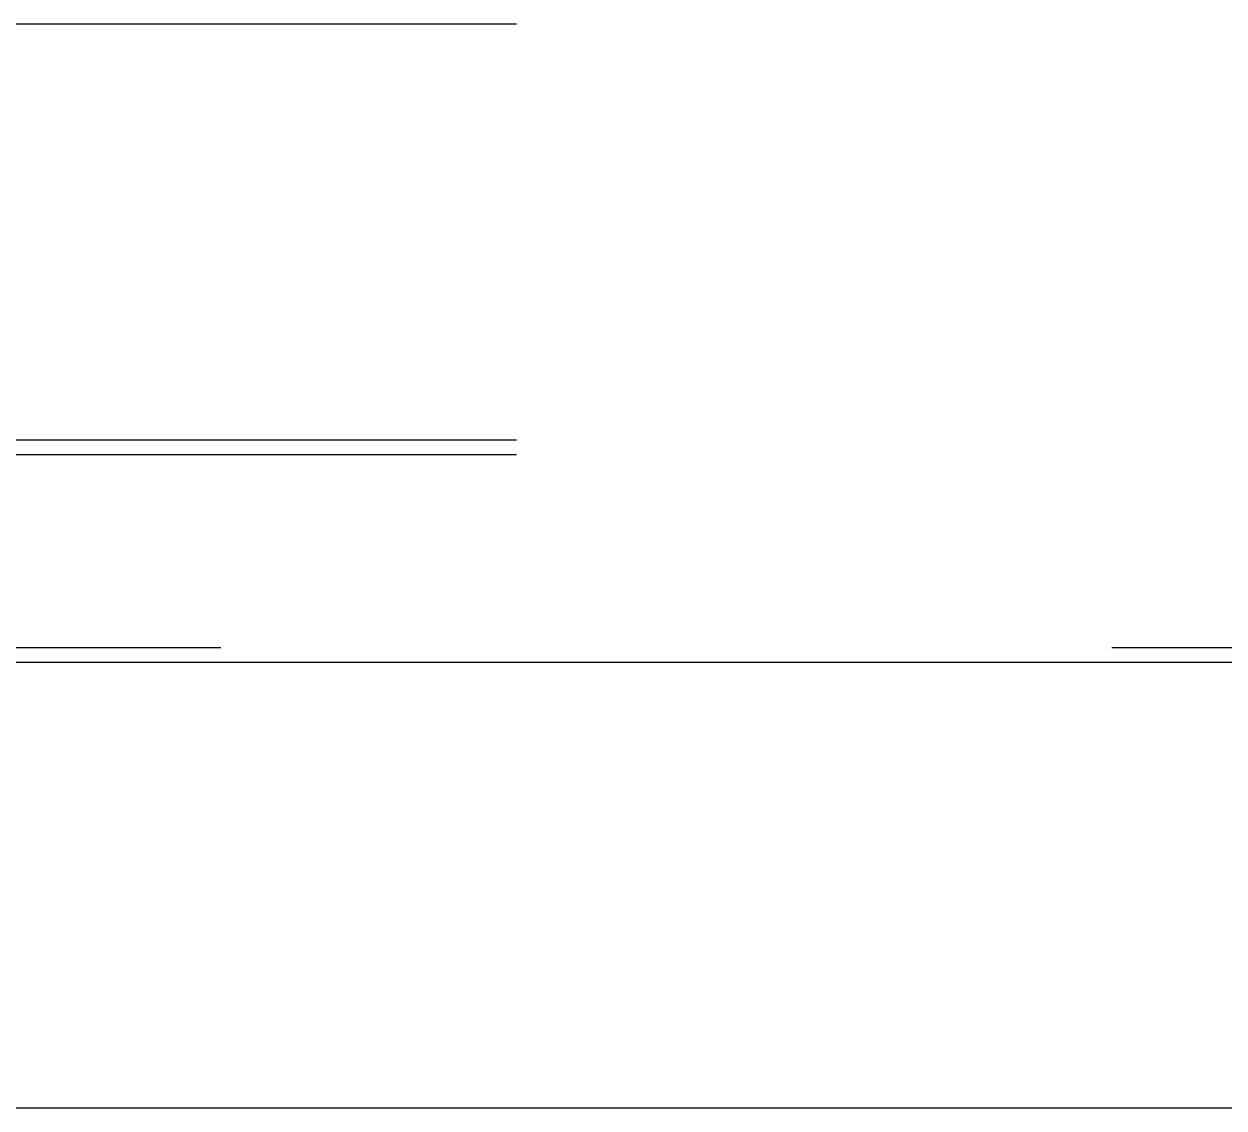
# Model space of a CAD drawing. Header units: millimetres. Extents: x 8533 to 164433, y 5768 to 115327.
# Drawn here: x 81554.6 to 81891.3, y 99428 to 99732.3 of the extents above; entities that cross this region are included whole.
import ezdxf

# ---------------------------------------------------------------- set-up
doc = ezdxf.new("R2010")
doc.units = ezdxf.units.MM
doc.header["$LTSCALE"] = 250
doc.linetypes.add('HIDDEN', pattern=[2, 1, -1])
doc.layers.add('EF-1', color=35, linetype='Continuous')
doc.layers.add('FOD', color=6, linetype='Continuous')

msp = doc.modelspace()

# ---------------------------------------------------------------- linework, layer by layer
at = {"layer": 'EF-1', "color": 7, "linetype": 'HIDDEN'}
for p, q in [((80442.8, 99732.26, -0.36), (82109.82, 99732.26, -0.36)), ((80442.8, 99615.57, -0.36), (82109.82, 99615.57, -0.36)), ((80442.8, 99611.4, -0.36), (82109.82, 99611.4, -0.36)), ((82109.82, 99557.22, -0.36), (80442.8, 99557.22, -0.36)), ((82109.82, 99553.06, -0.36), (80442.8, 99553.06, -0.36))]:
    msp.add_line(p, q, dxfattribs=at)
at = {"layer": 'FOD', "color": 7}
for p, q in [((82234.85, 99553.06, -0.36), (80317.77, 99553.06, -0.36)), ((80317.77, 99428.03, -0.36), (82234.85, 99428.03, -0.36))]:
    msp.add_line(p, q, dxfattribs=at)

doc.saveas('drawing.dxf')
